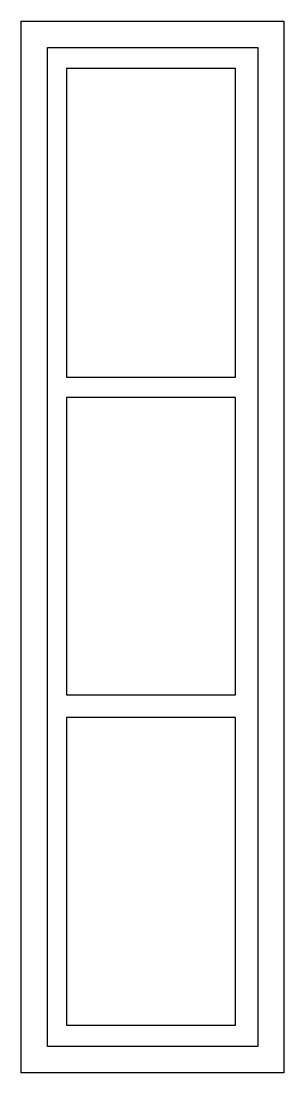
# Model space of a CAD drawing. Header units: millimetres. Extents: x -591.29 to -590.99, y 1792.64 to 1793.84.
import ezdxf

# ---------------------------------------------------------------- set-up
doc = ezdxf.new("R2010")
doc.units = ezdxf.units.MM
doc.header["$LTSCALE"] = 10
doc.layers.add('Janelas', color=2, linetype='Continuous')

msp = doc.modelspace()

# ---------------------------------------------------------------- linework, layer by layer
at = {"layer": 'Janelas'}
for p, q in [((-591.2897, 1792.6387), (-591.2897, 1793.8387)), ((-591.2897, 1793.8387), (-590.9897, 1793.8387)), ((-590.9897, 1793.8387), (-590.9897, 1792.6387)), ((-590.9897, 1792.6387), (-591.2897, 1792.6387))]:
    msp.add_line(p, q, dxfattribs=at)
at = {"layer": 'Janelas', "color": 1}
for p, q in [((-591.2597, 1793.8087), (-591.0197, 1793.8087)), ((-591.2597, 1792.6687), (-591.2597, 1793.8087)), ((-591.0197, 1793.8087), (-591.0197, 1792.6687)), ((-591.2378, 1793.7847), (-591.2378, 1793.4326)), ((-591.0449, 1793.7847), (-591.2378, 1793.7847)), ((-591.0449, 1793.4326), (-591.0449, 1793.7847)), ((-591.2378, 1793.4326), (-591.0449, 1793.4326)), ((-591.2378, 1793.4092), (-591.2378, 1793.0702)), ((-591.0449, 1793.4092), (-591.2378, 1793.4092)), ((-591.0449, 1793.0702), (-591.0449, 1793.4092)), ((-591.2378, 1793.0702), (-591.0449, 1793.0702)), ((-591.2378, 1793.0441), (-591.2378, 1792.6934)), ((-591.0449, 1793.0441), (-591.2378, 1793.0441)), ((-591.0449, 1792.6934), (-591.0449, 1793.0441)), ((-591.2378, 1792.6934), (-591.0449, 1792.6934)), ((-591.0197, 1792.6687), (-591.2597, 1792.6687))]:
    msp.add_line(p, q, dxfattribs=at)

doc.saveas('drawing.dxf')
